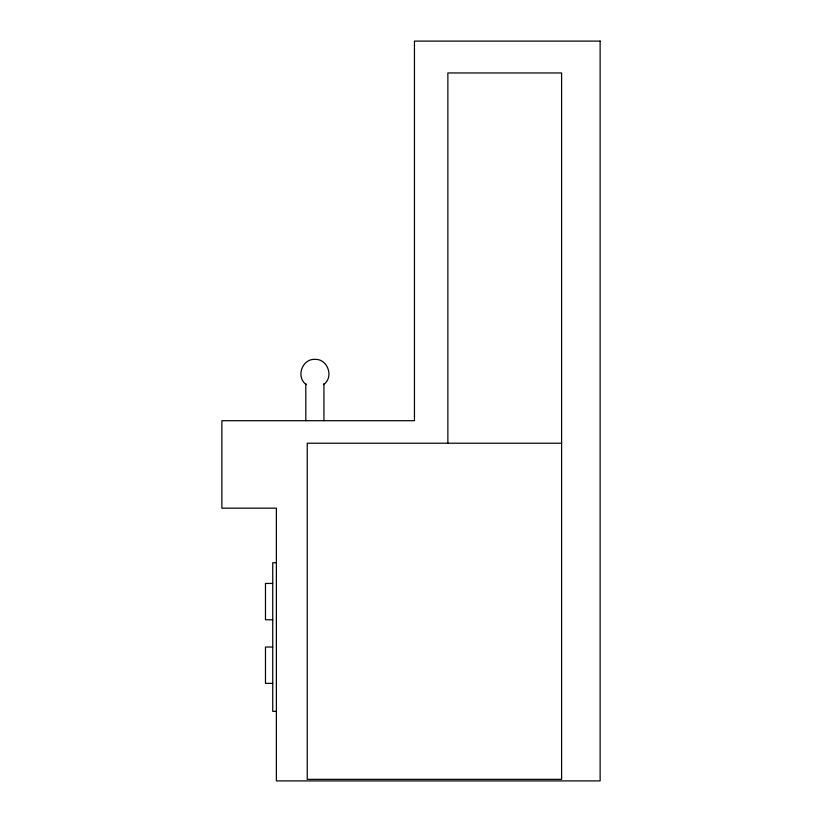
<?xml version="1.0" encoding="UTF-8"?>
<svg xmlns="http://www.w3.org/2000/svg" width="822" height="822" viewBox="0 0 822 822"><rect width="100%" height="100%" fill="white"/><g stroke="black" fill="none" stroke-linecap="round" stroke-linejoin="round"><path stroke-width="1.23" d="M323.478 384.634C334.235 377.349 327.865 358.69 314.918 359.358C301.982 358.69 295.612 377.349 306.37 384.634M561.601 443.222L307.243 443.222L307.243 779.328L561.601 779.328L561.601 72.953L447.867 72.953L447.867 443.222M276.377 562.751L272.74 562.751L272.74 711.359L276.377 711.359M272.74 583.445L265.475 583.445L265.475 619.778L272.74 619.778M272.74 647.027L265.475 647.027L265.475 683.359L272.74 683.359M323.94 383.689L323.94 420.71M305.805 383.689L305.805 420.71M600.132 41.1L414.452 41.1L414.452 420.71L221.868 420.71L221.868 508.171L276.377 508.171L276.377 780.9L600.132 780.9L600.132 41.1"/></g></svg>
